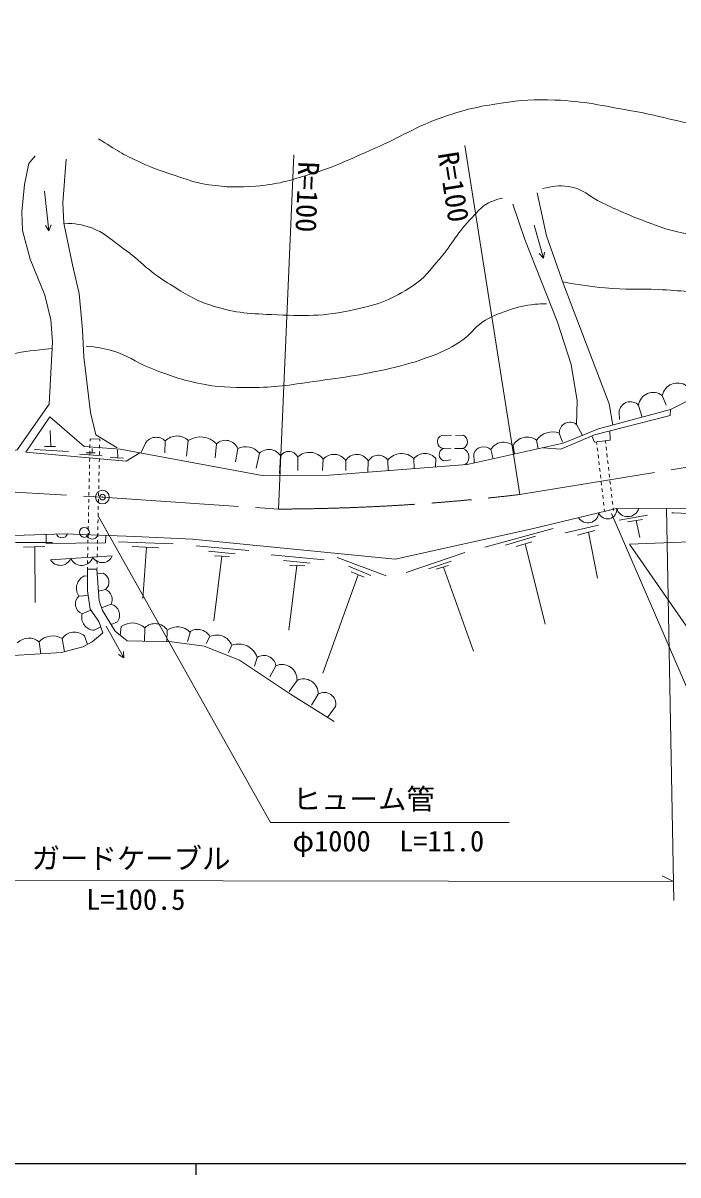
# Model space of a CAD drawing. Units: millimetres, scale not verified. Extents: x 40000 to 680000, y 20000 to 380000.
# Drawn here: x 152784 to 210420, y 204000 to 305418 of the extents above; entities that cross this region are included whole.
import ezdxf
from ezdxf.enums import TextEntityAlignment as Align

# ---------------------------------------------------------------- set-up
doc = ezdxf.new("R2010")
doc.units = ezdxf.units.MM
doc.header["$LTSCALE"] = 1000
doc.header["$PDMODE"] = 32
doc.header["$PDSIZE"] = 500
doc.linetypes.add('CHAIN', pattern=[18.5, 12, -1.5, 3.5, -1.5])
for name, color, linetype, lineweight in [('M-BGD', 7, 'Continuous', 13), ('M-BMK', 2, 'CHAIN', 13), ('M-BMK-SRVR', 3, 'Continuous', 13), ('M-STR-HTXT', 7, 'Continuous', 13), ('M-TTL-BAND', 7, 'Continuous', 25)]:
    doc.layers.add(name, color=color, linetype=linetype, lineweight=lineweight)
doc.styles.add('ＭＳ ゴシック', font='')
doc.styles.get('ＭＳ ゴシック').set_extended_font_data('MS Gothic')

msp = doc.modelspace()

# ---------------------------------------------------------------- linework, layer by layer
at = {"layer": 'M-BGD'}
for p, q in [((154681, 290616), (155053, 287125)), ((155053, 287125), (154751, 287596)), ((155053, 287125), (155248, 287649)), ((197764, 287608), (198584, 284710)), ((198584, 284710), (198207, 285123)), ((198584, 284710), (198688, 285259)), ((209037, 272616), (209370, 271789)), ((205241, 271165), (205289, 270499)), ((206956, 271749), (207276, 270716)), ((209771, 271384), (209723, 270872)), ((201479, 270081), (202016, 269111)), ((155219, 268140), (155172, 269548)), ((158686, 268797), (158682, 268611)), ((159533, 268780), (158686, 268797)), ((159533, 268780), (159529, 268593)), ((189626, 269104), (190503, 269122)), ((191557, 269132), (190851, 269103)), ((199978, 269316), (200264, 268503)), ((153797, 267881), (156773, 267693)), ((158676, 268311), (158670, 268011)), ((158862, 267585), (158857, 267955)), ((159523, 268293), (159517, 267993)), ((161117, 267140), (161084, 267844)), ((163550, 268426), (163150, 267550)), ((165302, 268623), (165257, 267575)), ((167327, 268652), (167179, 267273)), ((169814, 268378), (169684, 267123)), ((171679, 267964), (171474, 266783)), ((189768, 267964), (190465, 267992)), ((191529, 267945), (190748, 267954)), ((193956, 267870), (194158, 267054)), ((195906, 268213), (196037, 267470)), ((197983, 268701), (198129, 267934)), ((203264, 268542), (203290, 268313)), ((203324, 268015), (203358, 267717)), ((204036, 268630), (204062, 268402)), ((204096, 268104), (204130, 267806)), ((157760, 267473), (159744, 267317)), ((158353, 267589), (159129, 267583)), ((158651, 267111), (158644, 266811)), ((158663, 267711), (158657, 267411)), ((159498, 267093), (159492, 266793)), ((159510, 267693), (159504, 267393)), ((160458, 267168), (161638, 267118)), ((173591, 267540), (173302, 266230)), ((175449, 267290), (175364, 265772)), ((176956, 267224), (176956, 266036)), ((179207, 267026), (179150, 266017)), ((181182, 266902), (181194, 266008)), ((183169, 266855), (183127, 265883)), ((184880, 266936), (184914, 266019)), ((187180, 267069), (187196, 266193)), ((189119, 267069), (189087, 266337)), ((189786, 266862), (190437, 266975)), ((192454, 267523), (192486, 266684)), ((203392, 267419), (203427, 267121)), ((203461, 266823), (203495, 266525)), ((204164, 267507), (204198, 267209)), ((204233, 266911), (204267, 266613)), ((158625, 265911), (158619, 265611)), ((158638, 266511), (158632, 266211)), ((159473, 265893), (159466, 265593)), ((159485, 266493), (159479, 266193)), ((203529, 266227), (203563, 265929)), ((204301, 266315), (204335, 266017)), ((204369, 265719), (204403, 265421)), ((158600, 264711), (158594, 264411)), ((158613, 265311), (158606, 265011)), ((159460, 265293), (159454, 264993)), ((203597, 265631), (203631, 265333)), ((203665, 265035), (203700, 264737)), ((204437, 265123), (204472, 264825)), ((158587, 264112), (158581, 263812)), ((159435, 264094), (159428, 263794)), ((159447, 264694), (159441, 264394)), ((203734, 264439), (203768, 264141)), ((203802, 263842), (203836, 263544)), ((204506, 264527), (204540, 264229)), ((204574, 263931), (204608, 263633)), ((158562, 262912), (158556, 262612)), ((158575, 263512), (158568, 263212)), ((159409, 262894), (159403, 262594)), ((159422, 263494), (159416, 263194)), ((203870, 263246), (203904, 262948)), ((204642, 263335), (204676, 263037)), ((204710, 262739), (204737, 262510)), ((158537, 261712), (158531, 261412)), ((158549, 262312), (158543, 262012)), ((159384, 261694), (159378, 261394)), ((159397, 262294), (159390, 261994)), ((203939, 262650), (203965, 262421)), ((205261, 261635), (207748, 262096)), ((205968, 261493), (207286, 261719)), ((158524, 261112), (158518, 260812)), ((159372, 261094), (159365, 260794)), ((193436, 259286), (199424, 260919)), ((200485, 260549), (203428, 261215)), ((201586, 260319), (203107, 260735)), ((206743, 261626), (207060, 260137)), ((152130, 259671), (155370, 259690)), ((158499, 259912), (158493, 259613)), ((158512, 260512), (158505, 260212)), ((159346, 259895), (159340, 259595)), ((159359, 260494), (159353, 260195)), ((161199, 259751), (165987, 259575)), ((195229, 259462), (197887, 260246)), ((196190, 259334), (197551, 259750)), ((202552, 260583), (203348, 256540)), ((152837, 259275), (154711, 259332)), ((153835, 259306), (153860, 254407)), ((158474, 258713), (158467, 258413)), ((158486, 259313), (158480, 259013)), ((159321, 258695), (159315, 258395)), ((159334, 259295), (159327, 258995)), ((162400, 259319), (164722, 259207)), ((163636, 259259), (163329, 254756)), ((168020, 259399), (172664, 258983)), ((169093, 258919), (171447, 258679)), ((186494, 257030), (191674, 258801)), ((196981, 259576), (198735, 252497)), ((155196, 258171), (160631, 258500)), ((158461, 258113), (158455, 257813)), ((159308, 258095), (159302, 257795)), ((170280, 258471), (169572, 252782)), ((169621, 258503), (170966, 258439)), ((174633, 258583), (179276, 258166)), ((175706, 258102), (178059, 257862)), ((176893, 257655), (176184, 251965)), ((176234, 257686), (177579, 257622)), ((180423, 258357), (184746, 256740)), ((181415, 257604), (183385, 256788)), ((188472, 257360), (190468, 258047)), ((189140, 257331), (190233, 257661)), ((158152, 256736), (158445, 256707)), ((158448, 257513), (158444, 257326)), ((159296, 257495), (159292, 257308)), ((159835, 256982), (159321, 256916)), ((182286, 256843), (179156, 248169)), ((181656, 257092), (182792, 256644)), ((189774, 257523), (192436, 250112)), ((157691, 254965), (158505, 255016)), ((160052, 255550), (159428, 255396)), ((157983, 253392), (158750, 253728)), ((160532, 254241), (159698, 253925)), ((161088, 252711), (160527, 252454)), ((159047, 251961), (159625, 252254)), ((160090, 252306), (161643, 249520)), ((161429, 252295), (161344, 251510)), ((163501, 252182), (163473, 250995)), ((165482, 251962), (165429, 250940)), ((167488, 251774), (167249, 250953)), ((154207, 250943), (154348, 249884)), ((156229, 251220), (156432, 250066)), ((158191, 251464), (158456, 250713)), ((169230, 251407), (168900, 250804)), ((171161, 250644), (170867, 250006)), ((161643, 249520), (161181, 249835)), ((161643, 249520), (161618, 250079)), ((173383, 249567), (173146, 248794)), ((175040, 248838), (174511, 247852)), ((176895, 247548), (176207, 246571)), ((178760, 246324), (178156, 245365)), ((180277, 245240), (179586, 244288))]:
    msp.add_line(p, q, dxfattribs=at)
for points in [[(209771, 271384), (219098, 276081), (227615, 277042), (232802, 277298), (239495, 275361), (241359, 276515), (251460, 283188), (252645, 287841), (260890, 299818)], [(146085, 266653), (152279, 267833), (155081, 271852), (155382, 277352), (155221, 279273), (154688, 281453), (153423, 284639), (152745, 287153), (152667, 288807), (152902, 291199), (153307, 293064), (153844, 293732)], [(156576, 293422), (156271, 289579), (156367, 287802), (157135, 284135), (157728, 281605), (158021, 278403), (158133, 276017), (158725, 271134), (159195, 269148), (161060, 268018)], [(204680, 270021), (204356, 271906), (200354, 282437), (198864, 286693), (198026, 290461)], [(201479, 270081), (201544, 272163), (201016, 275349), (199831, 279080), (196949, 286365), (195892, 289471)], [(163058, 267566), (173827, 265590), (179744, 265625), (191883, 266550), (200305, 268416), (203431, 269687), (209771, 271384)], [(198551, 268027), (200107, 267895), (203064, 269175), (209723, 270872)], [(202842, 269079), (203064, 268516), (204457, 268695), (204420, 269521)], [(154644, 268173), (154748, 268145), (155643, 268136)], [(109635, 263171), (138920, 259163), (150216, 260252), (156426, 260460), (162632, 260206), (167695, 259964), (185547, 258203), (197706, 260907), (205024, 262678), (209716, 262716), (238456, 261788), (240235, 260847)], [(209886, 262303), (210018, 262303), (213455, 262153)], [(154816, 260406), (154829, 259592), (160048, 259642), (160065, 260311)], [(149549, 249582), (156178, 249999), (158051, 250495), (158878, 250940), (159801, 251722), (159466, 252735), (158681, 253824), (158446, 255419), (158444, 257326), (159292, 257326), (159488, 254543), (159776, 253695), (160881, 251869), (161954, 251037), (165878, 250928), (168712, 250544), (171834, 249311), (176317, 246317), (180160, 243931)]]:
    msp.add_lwpolyline(points, dxfattribs=at)
for points in [[(153018, 267642), (155137, 270750), (158151, 268122), (161325, 267915), (163058, 267566), (161862, 266841)], [(240235, 260847), (241042, 257352), (240879, 253622), (236769, 248505), (229637, 248097), (212598, 250247), (206155, 259535)]]:
    msp.add_lwpolyline(points, close=True, dxfattribs=at)
msp.add_circle((158181, 260578), 441, dxfattribs=at)
for centre, radius, start, end in [((208232, 271617), 1283, 51.12525, 174.07766), ((210391, 272346), 1380, 55.38147, 168.74261), ((206219, 271102), 980, 41.3084, 176.31538), ((200908, 269346), 931, 52.14083, 181.86542), ((164507, 267813), 1135, 45.50959, 147.37361), ((166329, 267639), 1422, 45.40278, 136.19606), ((168408, 267035), 1945, 43.70876, 123.7538), ((189836, 268551), 591, 110.75755, 263.37591), ((191213, 268547), 679, 297.69706, 59.57508), ((197159, 267542), 1422, 54.57842, 151.83449), ((199374, 267733), 1694, 69.10546, 145.16709), ((170600, 267513), 1169, 22.68185, 132.26053), ((172367, 266546), 1576, 39.09185, 115.91031), ((174419, 266669), 1202, 31.08866, 133.5547), ((190003, 267417), 595, 113.23712, 248.72152), ((191223, 267193), 812, 306.02604, 67.84517), ((193324, 267179), 936, 47.56244, 158.44222), ((195076, 267216), 1297, 50.23748, 149.74134), ((176184, 266844), 860, 26.18105, 148.80876), ((177990, 266081), 1541, 37.81432, 132.14276), ((180145, 266181), 1263, 34.80324, 137.99306), ((182161, 266278), 1161, 29.79052, 147.49455), ((184051, 266352), 1015, 35.14491, 150.30419), ((186089, 265978), 1542, 45.00656, 141.61305), ((188149, 266254), 1267, 40.05987, 139.94013), ((204218, 262567), 813, 199.37575, 7.82759), ((206001, 262981), 1023, 197.24094, 343.70051), ((202494, 262371), 960, 211.59767, 355.60566), ((156206, 260596), 506, 198.37187, 343.12922), ((158870, 260503), 515, 193.81383, 341.49384), ((156067, 258679), 1008, 210.25537, 336.68708), ((157933, 258691), 1026, 203.61175, 343.33071), ((159749, 258859), 952, 209.0557, 337.88675), ((158720, 255642), 1232, 117.45035, 213.33272), ((159486, 256196), 859, 311.20386, 66.0051), ((158345, 254273), 952, 133.386, 247.64609), ((159685, 254673), 951, 333.00184, 67.29498), ((160318, 253297), 968, 322.72345, 77.20877), ((159087, 253102), 1142, 165.27035, 267.98543), ((162393, 250920), 1679, 48.71322, 125.04252), ((164400, 251247), 1297, 33.48458, 133.87092), ((157318, 250470), 1322, 48.72483, 145.44552), ((166379, 250741), 1515, 42.96375, 126.30793), ((168158, 250807), 1229, 29.21584, 125.09765), ((169829, 250096), 1441, 22.34686, 114.53301), ((153293, 249829), 1441, 50.63992, 134.64521), ((155389, 249832), 1623, 58.82905, 136.77133), ((171750, 249027), 1720, 18.27945, 110.00466), ((173967, 248647), 1090, 10.11451, 122.40577), ((175559, 247605), 1338, 357.53721, 112.83085), ((177461, 246377), 1300, 357.6244, 115.80055), ((179300, 245477), 1004, 346.37667, 122.54797)]:
    msp.add_arc(centre, radius, start, end, dxfattribs=at)
for points, knots in [([(159426, 295229), (161044, 294197), (161553, 293862), (163019, 293187), (164369, 292565), (165166, 292299), (166585, 291853), (167571, 291544), (168119, 291314), (169143, 291173), (170745, 290952), (171668, 290951), (173281, 291064), (175180, 291198), (176220, 291552), (178044, 292098), (180323, 292781), (181509, 293430), (183695, 294368), (186090, 295397), (187300, 296294), (189765, 297145), (191698, 297812), (192832, 298065), (194855, 298370), (196687, 298646), (197739, 298718), (199591, 298642), (202251, 298532), (203717, 298139), (206341, 297689), (209229, 297194), (210785, 296570), (213690, 296192), (215477, 295960), (216489, 295870), (218290, 295865), (220548, 295860), (221821, 295910), (224061, 296192), (226792, 296536), (228342, 296749), (230975, 297553), (233101, 298202), (234269, 298678), (236255, 299676), (238383, 300745), (239591, 301350), (241536, 302725), (242870, 303668), (243573, 304267), (244761, 305389), (246268, 306812), (246729, 307453), (248245, 309391)], [0, 0, 0, 0, 1, 1, 1, 2, 2, 2, 3, 3, 3, 4, 4, 4, 5, 5, 5, 6, 6, 6, 7, 7, 7, 8, 8, 8, 9, 9, 9, 10, 10, 10, 11, 11, 11, 12, 12, 12, 13, 13, 13, 14, 14, 14, 15, 15, 15, 16, 16, 16, 17, 17, 17, 18, 18, 18, 18]), ([(198496, 290837), (199428, 291073), (199891, 291127), (200782, 291028), (202063, 290885), (202579, 290125), (203749, 289585), (205189, 288921), (205991, 288530), (207478, 287979), (209002, 287414), (209868, 287050), (211479, 286836), (214023, 286498), (215479, 287039), (218039, 287217), (221966, 287490), (224169, 287612), (228083, 288034), (230610, 288306), (232053, 288325), (234534, 288877), (236638, 289346), (237787, 289780), (239760, 290647), (241916, 291593), (243084, 292237), (245066, 293509), (247143, 294842), (248250, 295694), (250092, 297337), (251917, 298965), (252616, 300202), (254338, 301937), (255434, 303042), (255803, 303407), (257196, 304714)], [0, 0, 0, 0, 1, 1, 1, 2, 2, 2, 3, 3, 3, 4, 4, 4, 5, 5, 5, 6, 6, 6, 7, 7, 7, 8, 8, 8, 9, 9, 9, 10, 10, 10, 11, 11, 11, 12, 12, 12, 12]), ([(156367, 287802), (157451, 287748), (157908, 287701), (158826, 287373), (159907, 286986), (160364, 286453), (161303, 285794), (162997, 284605), (163731, 283637), (165495, 282555), (166898, 281694), (167663, 281116), (169224, 280595), (171255, 279917), (172502, 279852), (174641, 279751), (177513, 279616), (179181, 279569), (181990, 280187), (184090, 280649), (185294, 281085), (187080, 282283), (188154, 283003), (188582, 283640), (189421, 284623), (190605, 286012), (191019, 287005), (192306, 288298), (192919, 288914), (193215, 289390), (194021, 289713), (194380, 289858), (194549, 289922), (194973, 289986)], [0, 0, 0, 0, 1, 1, 1, 2, 2, 2, 3, 3, 3, 4, 4, 4, 5, 5, 5, 6, 6, 6, 7, 7, 7, 8, 8, 8, 9, 9, 9, 10, 10, 10, 11, 11, 11, 11]), ([(200288, 282626), (202035, 282316), (202553, 282238), (204017, 282098), (205842, 281923), (206877, 282040), (208708, 281954), (210711, 281859), (211828, 281707), (213832, 281650), (216464, 281574), (217942, 281635), (220573, 281746), (224994, 281932), (227471, 282084), (231880, 282458), (233421, 282589), (234309, 282513), (235821, 282839), (238547, 283427), (240095, 283767), (242689, 284793), (244874, 285656), (246055, 286274), (248069, 287483), (249558, 288376), (250080, 288723), (251768, 289948)], [0, 0, 0, 0, 1, 1, 1, 2, 2, 2, 3, 3, 3, 4, 4, 4, 5, 5, 5, 6, 6, 6, 7, 7, 7, 8, 8, 8, 9, 9, 9, 9]), ([(158330, 276975), (159392, 276870), (159762, 276799), (160652, 276558), (161992, 276195), (162595, 275595), (163886, 275085), (165523, 274438), (166456, 274078), (168177, 273708), (169950, 273327), (170991, 273328), (172804, 273324), (174978, 273319), (176192, 273548), (178344, 273852), (181184, 274253), (182789, 274448), (185575, 275130), (186853, 275443), (187564, 275654), (188793, 276123), (189907, 276548), (190520, 276852), (191499, 277532), (192234, 278042), (192457, 278565), (193196, 279069), (193994, 279613), (194530, 279781), (195438, 280110), (196348, 280439), (196891, 280569), (197856, 280654), (198242, 280688), (198389, 280705), (198848, 280702)], [0, 0, 0, 0, 1, 1, 1, 2, 2, 2, 3, 3, 3, 4, 4, 4, 5, 5, 5, 6, 6, 6, 7, 7, 7, 8, 8, 8, 9, 9, 9, 10, 10, 10, 11, 11, 11, 12, 12, 12, 12]), ([(104781, 278045), (106118, 277633), (106535, 277495), (107609, 277018), (108830, 276477), (109321, 275738), (110604, 275369), (111398, 275140), (111889, 275236), (112701, 275081), (114321, 274772), (115180, 274381), (116800, 274072), (119334, 273588), (120788, 273470), (123365, 273336), (126051, 273196), (127560, 273443), (130250, 273512), (132970, 273581), (134495, 273610), (137215, 273687), (139625, 273755), (141006, 273492), (143384, 273885), (144705, 274103), (145394, 274450), (146681, 274817), (148643, 275377), (149697, 275877), (151701, 276258), (153114, 276527), (153639, 276601), (155349, 276752)], [0, 0, 0, 0, 1, 1, 1, 2, 2, 2, 3, 3, 3, 4, 4, 4, 5, 5, 5, 6, 6, 6, 7, 7, 7, 8, 8, 8, 9, 9, 9, 10, 10, 10, 11, 11, 11, 11])]:
    msp.add_open_spline(points, degree=3, knots=knots, dxfattribs=at)
at = {"layer": 'M-BMK'}
for p, q in [((196506, 263906), (219423, 267647)), ((126149, 265630), (159772, 263680)), ((159772, 263680), (175264, 262625))]:
    msp.add_line(p, q, dxfattribs=at)
msp.add_arc((174642, 449710), 187086, 270.19041, 276.71105, dxfattribs=at)
at = {"layer": 'M-BMK-SRVR'}
msp.add_circle((159772, 263680), 600, dxfattribs=at)
msp.add_point((159772, 263680), dxfattribs=at)
at = {"layer": 'M-STR-HTXT'}
for p, q in [((191662, 294639), (196506, 263906)), ((175264, 262625), (176613, 293810)), ((209404, 262714), (210051, 228166)), ((210020, 229838), (209020, 230339)), ((109019, 229969), (210020, 229838))]:
    msp.add_line(p, q, dxfattribs=at)
for points in [[(159391, 262025), (174557, 235046), (195571, 235046)], [(204562, 262226), (216577, 234493), (234951, 234493)]]:
    msp.add_lwpolyline(points, dxfattribs=at)
at = {"layer": 'M-TTL-BAND'}
for p, q in [((40000, 205000), (579000, 205000)), ((168000, 205000), (168000, 204000))]:
    msp.add_line(p, q, dxfattribs=at)

# ---------------------------------------------------------------- texts
at = {"layer": 'M-STR-HTXT', "style": 'ＭＳ ゴシック'}
for rotation, p in [(278.956, (190673, 290994)), (267.523, (177812, 290107))]:
    msp.add_text('R=100', height=1833, rotation=rotation, dxfattribs=at).set_placement(p, align=Align.MIDDLE_CENTER)
for s, p in [('ヒューム管', (176521, 235633)), ('φ1000\u3000L=11.0', (176500, 231936))]:
    msp.add_text(s, height=1833, dxfattribs=at).set_placement(p, align=Align.BOTTOM_LEFT)
for s, p in [('ガードケーブル', (153534, 230421)), ('L=100.5', (158343, 226802))]:
    msp.add_text(s, height=1833, rotation=359.89, dxfattribs=at).set_placement(p, align=Align.BOTTOM_LEFT)

doc.saveas('drawing.dxf')
